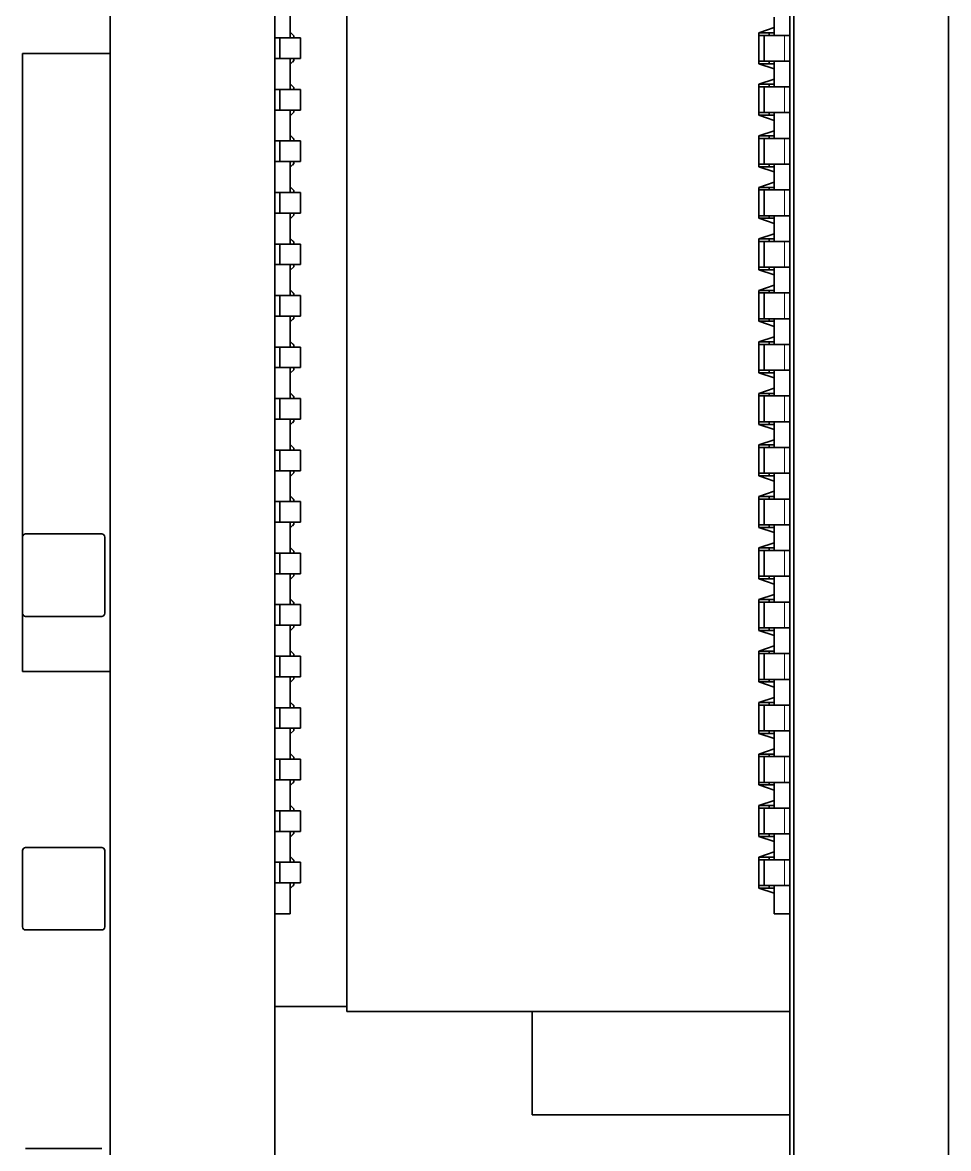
# Model space of a CAD drawing. Extents: x 383 to 866, y 155 to 681.
# Drawn here: x 581.69 to 590.68, y 190.68 to 201.61 of the extents above; entities that cross this region are included whole.
import ezdxf

# ---------------------------------------------------------------- set-up
doc = ezdxf.new("R2010")
doc.units = 0

msp = doc.modelspace()

# ---------------------------------------------------------------- linework, layer by layer
at = {"color": 7, "lineweight": 35}
for p, q in [((582.539, 183.107), (582.539, 212.107)), ((584.139, 183.107), (584.139, 212.107)), ((589.139, 212.107), (589.139, 183.107)), ((589.18, 183.107), (589.18, 212.107)), ((590.68, 212.107), (590.68, 183.107)), ((590.68, 183.107), (590.68, 212.107))]:
    msp.add_line(p, q, dxfattribs=at)
at = {"color": 7, "lineweight": 35, "ltscale": 0.28}
msp.add_line((584.839, 203.207), (584.839, 192.007), dxfattribs=at)
at = {"color": 7, "lineweight": 35, "ltscale": 0.2775}
msp.add_line((584.839, 192.057), (584.839, 203.157), dxfattribs=at)
msp.add_line((584.839, 192.057), (584.839, 203.157), dxfattribs=at)
at = {"color": 7, "lineweight": 35, "ltscale": 0.00625}
for p, q in [((589.139, 201.732), (589.139, 201.482)), ((588.889, 201.482), (588.889, 201.232)), ((589.139, 201.232), (589.139, 201.482)), ((589.139, 201.232), (589.139, 200.982)), ((588.889, 200.982), (588.889, 200.732)), ((589.139, 200.732), (589.139, 200.982)), ((589.139, 200.732), (589.139, 200.482)), ((588.889, 200.482), (588.889, 200.232)), ((589.139, 200.232), (589.139, 200.482)), ((589.139, 200.232), (589.139, 199.982)), ((588.889, 199.982), (588.889, 199.732)), ((589.139, 199.732), (589.139, 199.982)), ((589.139, 199.732), (589.139, 199.482)), ((588.889, 199.482), (588.889, 199.232)), ((589.139, 199.232), (589.139, 199.482)), ((589.139, 199.232), (589.139, 198.982)), ((588.889, 198.982), (588.889, 198.732)), ((589.139, 198.732), (589.139, 198.982)), ((589.139, 198.732), (589.139, 198.482)), ((588.889, 198.482), (588.889, 198.232)), ((589.139, 198.232), (589.139, 198.482)), ((589.139, 198.232), (589.139, 197.982)), ((588.889, 197.982), (588.889, 197.732)), ((589.139, 197.732), (589.139, 197.982)), ((589.139, 197.732), (589.139, 197.482)), ((588.889, 197.482), (588.889, 197.232)), ((589.139, 197.232), (589.139, 197.482)), ((589.139, 197.232), (589.139, 196.982)), ((588.889, 196.982), (588.889, 196.732)), ((589.139, 196.732), (589.139, 196.982)), ((589.139, 196.732), (589.139, 196.482)), ((588.889, 196.482), (588.889, 196.232)), ((589.139, 196.232), (589.139, 196.482)), ((589.139, 196.232), (589.139, 195.982)), ((588.889, 195.982), (588.889, 195.732)), ((589.139, 195.732), (589.139, 195.982)), ((589.139, 195.732), (589.139, 195.482)), ((588.889, 195.482), (588.889, 195.232)), ((589.139, 195.232), (589.139, 195.482)), ((589.139, 195.232), (589.139, 194.982)), ((588.889, 194.982), (588.889, 194.732)), ((589.139, 194.732), (589.139, 194.982)), ((589.139, 194.732), (589.139, 194.482)), ((588.889, 194.482), (588.889, 194.232)), ((589.139, 194.232), (589.139, 194.482)), ((589.139, 194.232), (589.139, 193.982)), ((588.889, 193.982), (588.889, 193.732)), ((589.139, 193.732), (589.139, 193.982)), ((589.139, 193.732), (589.139, 193.482)), ((588.889, 193.482), (588.889, 193.232)), ((589.139, 193.232), (589.139, 193.482)), ((584.139, 192.057), (584.389, 192.057)), ((584.389, 192.057), (584.139, 192.057))]:
    msp.add_line(p, q, dxfattribs=at)
at = {"color": 7, "lineweight": 35, "ltscale": 0.00475}
for p, q in [((584.289, 201.702), (584.289, 201.512)), ((584.289, 201.702), (584.289, 201.512)), ((584.289, 201.512), (584.289, 201.702)), ((584.289, 201.202), (584.289, 201.012)), ((584.289, 201.202), (584.289, 201.012)), ((584.289, 201.012), (584.289, 201.202)), ((584.289, 200.702), (584.289, 200.512)), ((584.289, 200.702), (584.289, 200.512)), ((584.289, 200.512), (584.289, 200.702)), ((584.289, 200.202), (584.289, 200.012)), ((584.289, 200.202), (584.289, 200.012)), ((584.289, 200.012), (584.289, 200.202)), ((584.289, 199.702), (584.289, 199.512)), ((584.289, 199.702), (584.289, 199.512)), ((584.289, 199.512), (584.289, 199.702)), ((584.289, 199.202), (584.289, 199.012)), ((584.289, 199.202), (584.289, 199.012)), ((584.289, 199.012), (584.289, 199.202)), ((584.289, 198.702), (584.289, 198.512)), ((584.289, 198.702), (584.289, 198.512)), ((584.289, 198.512), (584.289, 198.702)), ((584.289, 198.202), (584.289, 198.012)), ((584.289, 198.202), (584.289, 198.012)), ((584.289, 198.012), (584.289, 198.202)), ((584.289, 197.702), (584.289, 197.512)), ((584.289, 197.702), (584.289, 197.512)), ((584.289, 197.512), (584.289, 197.702)), ((584.289, 197.202), (584.289, 197.012)), ((584.289, 197.202), (584.289, 197.012)), ((584.289, 197.012), (584.289, 197.202)), ((584.289, 196.702), (584.289, 196.512)), ((584.289, 196.702), (584.289, 196.512)), ((584.289, 196.512), (584.289, 196.702)), ((584.289, 196.202), (584.289, 196.012)), ((584.289, 196.202), (584.289, 196.012)), ((584.289, 196.012), (584.289, 196.202)), ((584.289, 195.702), (584.289, 195.512)), ((584.289, 195.702), (584.289, 195.512)), ((584.289, 195.512), (584.289, 195.702)), ((584.289, 195.202), (584.289, 195.012)), ((584.289, 195.202), (584.289, 195.012)), ((584.289, 195.012), (584.289, 195.202)), ((584.289, 194.702), (584.289, 194.512)), ((584.289, 194.702), (584.289, 194.512)), ((584.289, 194.512), (584.289, 194.702)), ((584.289, 194.202), (584.289, 194.012)), ((584.289, 194.202), (584.289, 194.012)), ((584.289, 194.012), (584.289, 194.202)), ((584.289, 193.702), (584.289, 193.512)), ((584.289, 193.702), (584.289, 193.512)), ((584.289, 193.512), (584.289, 193.702))]:
    msp.add_line(p, q, dxfattribs=at)
at = {"color": 7, "lineweight": 35, "ltscale": 0.0025}
for p, q in [((588.989, 201.657), (588.989, 201.557)), ((588.989, 201.157), (588.989, 201.057)), ((588.989, 200.657), (588.989, 200.557)), ((588.989, 200.157), (588.989, 200.057)), ((588.989, 199.657), (588.989, 199.557)), ((588.989, 199.157), (588.989, 199.057)), ((588.989, 198.657), (588.989, 198.557)), ((588.989, 198.157), (588.989, 198.057)), ((588.989, 197.657), (588.989, 197.557)), ((588.989, 197.157), (588.989, 197.057)), ((588.989, 196.657), (588.989, 196.557)), ((588.989, 196.157), (588.989, 196.057)), ((588.989, 195.657), (588.989, 195.557)), ((588.989, 195.157), (588.989, 195.057)), ((588.989, 194.657), (588.989, 194.557)), ((588.989, 194.157), (588.989, 194.057)), ((588.989, 193.657), (588.989, 193.557)), ((584.289, 192.957), (584.289, 193.057)), ((584.289, 193.057), (584.289, 192.957))]:
    msp.add_line(p, q, dxfattribs=at)
at = {"color": 7, "lineweight": 35, "ltscale": 0.001237}
for p, q in [((584.324, 201.477), (584.289, 201.512)), ((584.324, 201.477), (584.289, 201.512)), ((584.324, 201.477), (584.289, 201.512)), ((584.289, 201.202), (584.324, 201.237)), ((584.289, 201.202), (584.324, 201.237)), ((584.324, 200.977), (584.289, 201.012)), ((584.324, 200.977), (584.289, 201.012)), ((584.289, 201.012), (584.324, 200.977)), ((584.289, 200.702), (584.324, 200.737)), ((584.289, 200.702), (584.324, 200.737)), ((584.324, 200.477), (584.289, 200.512)), ((584.289, 200.512), (584.324, 200.477)), ((584.324, 200.477), (584.289, 200.512)), ((584.289, 200.202), (584.324, 200.237)), ((584.289, 200.202), (584.324, 200.237)), ((584.324, 199.977), (584.289, 200.012)), ((584.289, 200.012), (584.324, 199.977)), ((584.324, 199.977), (584.289, 200.012)), ((584.289, 199.702), (584.324, 199.737)), ((584.289, 199.702), (584.324, 199.737)), ((584.324, 199.477), (584.289, 199.512)), ((584.289, 199.512), (584.324, 199.477)), ((584.324, 199.477), (584.289, 199.512)), ((584.289, 199.202), (584.324, 199.237)), ((584.289, 199.202), (584.324, 199.237)), ((584.324, 198.977), (584.289, 199.012)), ((584.289, 199.012), (584.324, 198.977)), ((584.324, 198.977), (584.289, 199.012)), ((584.289, 198.702), (584.324, 198.737)), ((584.289, 198.702), (584.324, 198.737)), ((584.324, 198.477), (584.289, 198.512)), ((584.289, 198.512), (584.324, 198.477)), ((584.324, 198.477), (584.289, 198.512)), ((584.289, 198.202), (584.324, 198.237)), ((584.289, 198.202), (584.324, 198.237)), ((584.324, 197.977), (584.289, 198.012)), ((584.289, 198.012), (584.324, 197.977)), ((584.324, 197.977), (584.289, 198.012)), ((584.289, 197.702), (584.324, 197.737)), ((584.289, 197.702), (584.324, 197.737)), ((584.324, 197.477), (584.289, 197.512)), ((584.289, 197.512), (584.324, 197.477)), ((584.324, 197.477), (584.289, 197.512)), ((584.289, 197.202), (584.324, 197.237)), ((584.289, 197.202), (584.324, 197.237)), ((584.324, 196.977), (584.289, 197.012)), ((584.289, 197.012), (584.324, 196.977)), ((584.324, 196.977), (584.289, 197.012)), ((584.289, 196.702), (584.324, 196.737)), ((584.289, 196.702), (584.324, 196.737)), ((584.289, 196.512), (584.324, 196.477)), ((584.324, 196.477), (584.289, 196.512)), ((584.324, 196.477), (584.289, 196.512)), ((584.289, 196.202), (584.324, 196.237)), ((584.289, 196.202), (584.324, 196.237)), ((584.324, 195.977), (584.289, 196.012)), ((584.289, 196.012), (584.324, 195.977)), ((584.324, 195.977), (584.289, 196.012)), ((584.289, 195.702), (584.324, 195.737)), ((584.289, 195.702), (584.324, 195.737)), ((584.324, 195.477), (584.289, 195.512)), ((584.324, 195.477), (584.289, 195.512)), ((584.324, 195.477), (584.289, 195.512)), ((584.289, 195.202), (584.324, 195.237)), ((584.289, 195.202), (584.324, 195.237)), ((584.324, 194.977), (584.289, 195.012)), ((584.289, 195.012), (584.324, 194.977)), ((584.324, 194.977), (584.289, 195.012)), ((584.289, 194.702), (584.324, 194.737)), ((584.289, 194.702), (584.324, 194.737)), ((584.324, 194.477), (584.289, 194.512)), ((584.324, 194.477), (584.289, 194.512)), ((584.324, 194.477), (584.289, 194.512)), ((584.289, 194.202), (584.324, 194.237)), ((584.289, 194.202), (584.324, 194.237)), ((584.324, 193.977), (584.289, 194.012)), ((584.324, 193.977), (584.289, 194.012)), ((584.289, 194.012), (584.324, 193.977)), ((584.289, 193.702), (584.324, 193.737)), ((584.289, 193.702), (584.324, 193.737)), ((584.324, 193.477), (584.289, 193.512)), ((584.324, 193.477), (584.289, 193.512)), ((584.289, 193.512), (584.324, 193.477)), ((584.289, 193.202), (584.324, 193.237)), ((584.289, 193.202), (584.324, 193.237))]:
    msp.add_line(p, q, dxfattribs=at)
at = {"color": 7, "lineweight": 35, "ltscale": 0.001375}
for p, q in [((584.289, 201.512), (584.289, 201.457)), ((584.289, 201.512), (584.289, 201.457)), ((584.289, 201.457), (584.289, 201.512)), ((584.289, 201.257), (584.289, 201.202)), ((584.289, 201.257), (584.289, 201.202)), ((584.289, 201.012), (584.289, 200.957)), ((584.289, 201.012), (584.289, 200.957)), ((584.289, 200.957), (584.289, 201.012)), ((584.289, 200.757), (584.289, 200.702)), ((584.289, 200.757), (584.289, 200.702)), ((584.289, 200.512), (584.289, 200.457)), ((584.289, 200.457), (584.289, 200.512)), ((584.289, 200.512), (584.289, 200.457)), ((584.289, 200.257), (584.289, 200.202)), ((584.289, 200.257), (584.289, 200.202)), ((584.289, 200.012), (584.289, 199.957)), ((584.289, 199.957), (584.289, 200.012)), ((584.289, 200.012), (584.289, 199.957)), ((584.289, 199.757), (584.289, 199.702)), ((584.289, 199.757), (584.289, 199.702)), ((584.289, 199.512), (584.289, 199.457)), ((584.289, 199.457), (584.289, 199.512)), ((584.289, 199.512), (584.289, 199.457)), ((584.289, 199.257), (584.289, 199.202)), ((584.289, 199.257), (584.289, 199.202)), ((584.289, 199.012), (584.289, 198.957)), ((584.289, 198.957), (584.289, 199.012)), ((584.289, 199.012), (584.289, 198.957)), ((584.289, 198.757), (584.289, 198.702)), ((584.289, 198.757), (584.289, 198.702)), ((584.289, 198.512), (584.289, 198.457)), ((584.289, 198.457), (584.289, 198.512)), ((584.289, 198.512), (584.289, 198.457)), ((584.289, 198.257), (584.289, 198.202)), ((584.289, 198.257), (584.289, 198.202)), ((584.289, 198.012), (584.289, 197.957)), ((584.289, 197.957), (584.289, 198.012)), ((584.289, 198.012), (584.289, 197.957)), ((584.289, 197.757), (584.289, 197.702)), ((584.289, 197.757), (584.289, 197.702)), ((584.289, 197.512), (584.289, 197.457)), ((584.289, 197.457), (584.289, 197.512)), ((584.289, 197.512), (584.289, 197.457)), ((584.289, 197.257), (584.289, 197.202)), ((584.289, 197.257), (584.289, 197.202)), ((584.289, 197.012), (584.289, 196.957)), ((584.289, 196.957), (584.289, 197.012)), ((584.289, 197.012), (584.289, 196.957)), ((584.289, 196.757), (584.289, 196.702)), ((584.289, 196.757), (584.289, 196.702)), ((584.289, 196.512), (584.289, 196.457)), ((584.289, 196.457), (584.289, 196.512)), ((584.289, 196.512), (584.289, 196.457)), ((584.289, 196.257), (584.289, 196.202)), ((584.289, 196.257), (584.289, 196.202)), ((584.289, 195.957), (584.289, 196.012)), ((584.289, 196.012), (584.289, 195.957)), ((584.289, 196.012), (584.289, 195.957)), ((584.289, 195.757), (584.289, 195.702)), ((584.289, 195.757), (584.289, 195.702)), ((584.289, 195.457), (584.289, 195.512)), ((584.289, 195.512), (584.289, 195.457)), ((584.289, 195.512), (584.289, 195.457)), ((584.289, 195.257), (584.289, 195.202)), ((584.289, 195.257), (584.289, 195.202)), ((584.289, 194.957), (584.289, 195.012)), ((584.289, 195.012), (584.289, 194.957)), ((584.289, 195.012), (584.289, 194.957)), ((584.289, 194.702), (584.289, 194.757)), ((584.289, 194.757), (584.289, 194.702)), ((584.289, 194.757), (584.289, 194.702)), ((584.289, 194.457), (584.289, 194.512)), ((584.289, 194.512), (584.289, 194.457)), ((584.289, 194.512), (584.289, 194.457)), ((584.289, 194.202), (584.289, 194.257)), ((584.289, 194.257), (584.289, 194.202)), ((584.289, 194.257), (584.289, 194.202)), ((584.289, 193.957), (584.289, 194.012)), ((584.289, 194.012), (584.289, 193.957)), ((584.289, 194.012), (584.289, 193.957)), ((584.289, 193.702), (584.289, 193.757)), ((584.289, 193.757), (584.289, 193.702)), ((584.289, 193.757), (584.289, 193.702)), ((584.289, 193.457), (584.289, 193.512)), ((584.289, 193.512), (584.289, 193.457)), ((584.289, 193.512), (584.289, 193.457)), ((584.289, 193.202), (584.289, 193.257)), ((584.289, 193.257), (584.289, 193.202)), ((584.289, 193.257), (584.289, 193.202))]:
    msp.add_line(p, q, dxfattribs=at)
at = {"color": 7, "lineweight": 35, "ltscale": 0.003952}
for p, q in [((588.839, 201.507), (588.989, 201.557)), ((588.989, 201.157), (588.839, 201.207)), ((588.839, 201.007), (588.989, 201.057)), ((588.989, 200.657), (588.839, 200.707)), ((588.839, 200.507), (588.989, 200.557)), ((588.989, 200.157), (588.839, 200.207)), ((588.839, 200.007), (588.989, 200.057)), ((588.989, 199.657), (588.839, 199.707)), ((588.839, 199.507), (588.989, 199.557)), ((588.989, 199.157), (588.839, 199.207)), ((588.839, 199.007), (588.989, 199.057)), ((588.989, 198.657), (588.839, 198.707)), ((588.839, 198.507), (588.989, 198.557)), ((588.989, 198.157), (588.839, 198.207)), ((588.839, 198.007), (588.989, 198.057)), ((588.989, 197.657), (588.839, 197.707)), ((588.839, 197.507), (588.989, 197.557)), ((588.989, 197.157), (588.839, 197.207)), ((588.839, 197.007), (588.989, 197.057)), ((588.989, 196.657), (588.839, 196.707)), ((588.839, 196.507), (588.989, 196.557)), ((588.989, 196.157), (588.839, 196.207)), ((588.839, 196.007), (588.989, 196.057)), ((588.989, 195.657), (588.839, 195.707)), ((588.839, 195.507), (588.989, 195.557)), ((588.989, 195.157), (588.839, 195.207)), ((588.839, 195.007), (588.989, 195.057)), ((588.989, 194.657), (588.839, 194.707)), ((588.839, 194.507), (588.989, 194.557)), ((588.989, 194.157), (588.839, 194.207)), ((588.839, 194.007), (588.989, 194.057)), ((588.989, 193.657), (588.839, 193.707)), ((588.839, 193.507), (588.989, 193.557)), ((588.989, 193.157), (588.839, 193.207))]:
    msp.add_line(p, q, dxfattribs=at)
at = {"color": 7, "lineweight": 35, "ltscale": 0.0075}
for p, q in [((588.839, 201.507), (588.839, 201.207)), ((588.839, 201.007), (588.839, 200.707)), ((588.839, 200.507), (588.839, 200.207)), ((588.839, 200.007), (588.839, 199.707)), ((588.839, 199.507), (588.839, 199.207)), ((588.839, 199.007), (588.839, 198.707)), ((588.839, 198.507), (588.839, 198.207)), ((588.839, 198.007), (588.839, 197.707)), ((588.839, 197.507), (588.839, 197.207)), ((588.839, 197.007), (588.839, 196.707)), ((588.839, 196.507), (588.839, 196.207)), ((588.839, 196.007), (588.839, 195.707)), ((588.839, 195.507), (588.839, 195.207)), ((588.839, 195.007), (588.839, 194.707)), ((588.839, 194.507), (588.839, 194.207)), ((588.839, 194.007), (588.839, 193.707)), ((588.839, 193.507), (588.839, 193.207))]:
    msp.add_line(p, q, dxfattribs=at)
at = {"color": 7, "lineweight": 35, "ltscale": 0.003749}
for p, q in [((588.989, 201.507), (588.839, 201.507)), ((588.839, 201.207), (588.989, 201.207)), ((588.989, 201.007), (588.839, 201.007)), ((588.839, 200.707), (588.989, 200.707)), ((588.989, 200.507), (588.839, 200.507)), ((588.839, 200.207), (588.989, 200.207)), ((588.989, 200.007), (588.839, 200.007)), ((588.839, 199.707), (588.989, 199.707)), ((588.989, 199.507), (588.839, 199.507)), ((588.839, 199.207), (588.989, 199.207)), ((588.989, 199.007), (588.839, 199.007)), ((588.839, 198.707), (588.989, 198.707)), ((588.989, 198.507), (588.839, 198.507)), ((588.839, 198.207), (588.989, 198.207)), ((588.989, 198.007), (588.839, 198.007)), ((588.839, 197.707), (588.989, 197.707)), ((588.989, 197.507), (588.839, 197.507)), ((588.839, 197.207), (588.989, 197.207)), ((588.989, 197.007), (588.839, 197.007)), ((588.839, 196.707), (588.989, 196.707)), ((588.989, 196.507), (588.839, 196.507)), ((588.839, 196.207), (588.989, 196.207)), ((588.989, 196.007), (588.839, 196.007)), ((588.839, 195.707), (588.989, 195.707)), ((588.989, 195.507), (588.839, 195.507)), ((588.839, 195.207), (588.989, 195.207)), ((588.989, 195.007), (588.839, 195.007)), ((588.839, 194.707), (588.989, 194.707)), ((588.989, 194.507), (588.839, 194.507)), ((588.839, 194.207), (588.989, 194.207)), ((588.989, 194.007), (588.839, 194.007)), ((588.839, 193.707), (588.989, 193.707)), ((588.989, 193.507), (588.839, 193.507)), ((588.839, 193.207), (588.989, 193.207))]:
    msp.add_line(p, q, dxfattribs=at)
at = {"color": 7, "lineweight": 35, "ltscale": 0.000624847}
for p, q in [((588.939, 201.482), (588.939, 201.507)), ((588.989, 201.482), (588.989, 201.507)), ((588.939, 200.982), (588.939, 201.007)), ((588.989, 200.982), (588.989, 201.007)), ((588.939, 200.482), (588.939, 200.507)), ((588.989, 200.482), (588.989, 200.507)), ((588.939, 199.982), (588.939, 200.007)), ((588.989, 199.982), (588.989, 200.007)), ((588.939, 199.482), (588.939, 199.507)), ((588.989, 199.482), (588.989, 199.507)), ((588.939, 198.982), (588.939, 199.007)), ((588.989, 198.982), (588.989, 199.007)), ((588.939, 198.482), (588.939, 198.507)), ((588.989, 198.482), (588.989, 198.507)), ((588.939, 197.982), (588.939, 198.007)), ((588.989, 197.982), (588.989, 198.007)), ((588.939, 197.482), (588.939, 197.507)), ((588.989, 197.482), (588.989, 197.507)), ((588.939, 196.982), (588.939, 197.007)), ((588.989, 196.982), (588.989, 197.007)), ((588.939, 196.482), (588.939, 196.507)), ((588.989, 196.482), (588.989, 196.507)), ((588.939, 195.982), (588.939, 196.007)), ((588.989, 195.982), (588.989, 196.007)), ((588.939, 195.482), (588.939, 195.507)), ((588.989, 195.482), (588.989, 195.507)), ((588.939, 194.982), (588.939, 195.007)), ((588.989, 194.982), (588.989, 195.007)), ((588.939, 194.482), (588.939, 194.507)), ((588.989, 194.482), (588.989, 194.507)), ((588.939, 193.982), (588.939, 194.007)), ((588.989, 193.982), (588.989, 194.007)), ((588.939, 193.507), (588.939, 193.482)), ((588.989, 193.507), (588.989, 193.482))]:
    msp.add_line(p, q, dxfattribs=at)
at = {"color": 7, "lineweight": 35, "ltscale": 0.00125}
for p, q in [((588.989, 201.507), (588.989, 201.557)), ((584.189, 201.457), (584.139, 201.457)), ((584.139, 201.457), (584.189, 201.457)), ((588.839, 201.482), (588.889, 201.482)), ((589.139, 201.482), (589.089, 201.482)), ((584.139, 201.257), (584.189, 201.257)), ((584.139, 201.257), (584.189, 201.257)), ((584.189, 201.257), (584.139, 201.257)), ((588.889, 201.232), (588.839, 201.232)), ((588.989, 201.157), (588.989, 201.207)), ((589.089, 201.232), (589.139, 201.232)), ((584.189, 200.957), (584.139, 200.957)), ((584.139, 200.957), (584.189, 200.957)), ((588.839, 200.982), (588.889, 200.982)), ((588.989, 201.007), (588.989, 201.057)), ((589.139, 200.982), (589.089, 200.982)), ((584.139, 200.757), (584.189, 200.757)), ((584.139, 200.757), (584.189, 200.757)), ((584.189, 200.757), (584.139, 200.757)), ((588.889, 200.732), (588.839, 200.732)), ((588.989, 200.657), (588.989, 200.707)), ((589.089, 200.732), (589.139, 200.732)), ((588.989, 200.507), (588.989, 200.557)), ((584.139, 200.457), (584.189, 200.457)), ((584.189, 200.457), (584.139, 200.457)), ((588.839, 200.482), (588.889, 200.482)), ((589.139, 200.482), (589.089, 200.482)), ((584.139, 200.257), (584.189, 200.257)), ((584.189, 200.257), (584.139, 200.257)), ((584.139, 200.257), (584.189, 200.257)), ((588.889, 200.232), (588.839, 200.232)), ((588.989, 200.157), (588.989, 200.207)), ((589.089, 200.232), (589.139, 200.232)), ((588.839, 199.982), (588.889, 199.982)), ((588.989, 200.007), (588.989, 200.057)), ((589.139, 199.982), (589.089, 199.982)), ((584.189, 199.957), (584.139, 199.957)), ((584.139, 199.957), (584.189, 199.957)), ((584.189, 199.757), (584.139, 199.757)), ((584.139, 199.757), (584.189, 199.757)), ((584.139, 199.757), (584.189, 199.757)), ((588.889, 199.732), (588.839, 199.732)), ((588.989, 199.657), (588.989, 199.707)), ((589.089, 199.732), (589.139, 199.732)), ((588.989, 199.507), (588.989, 199.557)), ((584.189, 199.457), (584.139, 199.457)), ((584.139, 199.457), (584.189, 199.457)), ((588.839, 199.482), (588.889, 199.482)), ((589.139, 199.482), (589.089, 199.482)), ((584.189, 199.257), (584.139, 199.257)), ((584.139, 199.257), (584.189, 199.257)), ((584.139, 199.257), (584.189, 199.257)), ((588.889, 199.232), (588.839, 199.232)), ((589.089, 199.232), (589.139, 199.232)), ((588.989, 199.157), (588.989, 199.207)), ((588.989, 199.007), (588.989, 199.057)), ((584.189, 198.957), (584.139, 198.957)), ((584.139, 198.957), (584.189, 198.957)), ((588.839, 198.982), (588.889, 198.982)), ((589.139, 198.982), (589.089, 198.982)), ((584.189, 198.757), (584.139, 198.757)), ((584.139, 198.757), (584.189, 198.757)), ((584.139, 198.757), (584.189, 198.757)), ((588.889, 198.732), (588.839, 198.732)), ((588.989, 198.657), (588.989, 198.707)), ((589.089, 198.732), (589.139, 198.732)), ((588.989, 198.507), (588.989, 198.557)), ((584.189, 198.457), (584.139, 198.457)), ((584.139, 198.457), (584.189, 198.457)), ((588.839, 198.482), (588.889, 198.482)), ((589.139, 198.482), (589.089, 198.482)), ((584.189, 198.257), (584.139, 198.257)), ((584.139, 198.257), (584.189, 198.257)), ((584.139, 198.257), (584.189, 198.257)), ((588.889, 198.232), (588.839, 198.232)), ((589.089, 198.232), (589.139, 198.232)), ((588.989, 198.157), (588.989, 198.207)), ((588.989, 198.007), (588.989, 198.057)), ((584.189, 197.957), (584.139, 197.957)), ((584.139, 197.957), (584.189, 197.957)), ((588.839, 197.982), (588.889, 197.982)), ((589.139, 197.982), (589.089, 197.982)), ((584.139, 197.757), (584.189, 197.757)), ((584.139, 197.757), (584.189, 197.757)), ((584.189, 197.757), (584.139, 197.757)), ((588.889, 197.732), (588.839, 197.732)), ((588.989, 197.657), (588.989, 197.707)), ((589.089, 197.732), (589.139, 197.732)), ((588.839, 197.482), (588.889, 197.482)), ((588.989, 197.507), (588.989, 197.557)), ((589.139, 197.482), (589.089, 197.482)), ((584.189, 197.457), (584.139, 197.457)), ((584.139, 197.457), (584.189, 197.457)), ((584.139, 197.257), (584.189, 197.257)), ((584.139, 197.257), (584.189, 197.257)), ((584.189, 197.257), (584.139, 197.257)), ((588.889, 197.232), (588.839, 197.232)), ((588.989, 197.157), (588.989, 197.207)), ((589.089, 197.232), (589.139, 197.232)), ((588.989, 197.007), (588.989, 197.057)), ((584.189, 196.957), (584.139, 196.957)), ((584.139, 196.957), (584.189, 196.957)), ((588.839, 196.982), (588.889, 196.982)), ((589.139, 196.982), (589.089, 196.982)), ((584.139, 196.757), (584.189, 196.757)), ((584.189, 196.757), (584.139, 196.757)), ((584.139, 196.757), (584.189, 196.757)), ((588.889, 196.732), (588.839, 196.732)), ((588.989, 196.657), (588.989, 196.707)), ((589.089, 196.732), (589.139, 196.732)), ((588.839, 196.482), (588.889, 196.482)), ((588.989, 196.507), (588.989, 196.557)), ((589.139, 196.482), (589.089, 196.482)), ((584.139, 196.457), (584.189, 196.457)), ((584.189, 196.457), (584.139, 196.457)), ((584.189, 196.257), (584.139, 196.257)), ((584.139, 196.257), (584.189, 196.257)), ((584.139, 196.257), (584.189, 196.257)), ((588.889, 196.232), (588.839, 196.232)), ((588.989, 196.157), (588.989, 196.207)), ((589.089, 196.232), (589.139, 196.232)), ((588.989, 196.007), (588.989, 196.057)), ((584.139, 195.957), (584.189, 195.957)), ((584.189, 195.957), (584.139, 195.957)), ((588.839, 195.982), (588.889, 195.982)), ((589.139, 195.982), (589.089, 195.982)), ((584.139, 195.757), (584.189, 195.757)), ((584.139, 195.757), (584.189, 195.757)), ((584.189, 195.757), (584.139, 195.757)), ((588.889, 195.732), (588.839, 195.732)), ((589.089, 195.732), (589.139, 195.732)), ((588.989, 195.657), (588.989, 195.707)), ((588.989, 195.507), (588.989, 195.557)), ((584.139, 195.457), (584.189, 195.457)), ((584.189, 195.457), (584.139, 195.457)), ((588.839, 195.482), (588.889, 195.482)), ((589.139, 195.482), (589.089, 195.482)), ((584.139, 195.257), (584.189, 195.257)), ((584.139, 195.257), (584.189, 195.257)), ((584.189, 195.257), (584.139, 195.257)), ((588.889, 195.232), (588.839, 195.232)), ((588.989, 195.157), (588.989, 195.207)), ((589.089, 195.232), (589.139, 195.232)), ((588.989, 195.007), (588.989, 195.057)), ((584.189, 194.957), (584.139, 194.957)), ((584.139, 194.957), (584.189, 194.957)), ((588.839, 194.982), (588.889, 194.982)), ((589.139, 194.982), (589.089, 194.982)), ((584.139, 194.757), (584.189, 194.757)), ((584.139, 194.757), (584.189, 194.757)), ((584.189, 194.757), (584.139, 194.757)), ((588.889, 194.732), (588.839, 194.732)), ((589.089, 194.732), (589.139, 194.732)), ((588.989, 194.657), (588.989, 194.707)), ((588.989, 194.507), (588.989, 194.557)), ((584.139, 194.457), (584.189, 194.457)), ((584.189, 194.457), (584.139, 194.457)), ((588.839, 194.482), (588.889, 194.482)), ((589.139, 194.482), (589.089, 194.482)), ((584.139, 194.257), (584.189, 194.257)), ((584.139, 194.257), (584.189, 194.257)), ((584.189, 194.257), (584.139, 194.257)), ((588.889, 194.232), (588.839, 194.232)), ((588.989, 194.157), (588.989, 194.207)), ((589.089, 194.232), (589.139, 194.232)), ((588.839, 193.982), (588.889, 193.982)), ((588.989, 194.007), (588.989, 194.057)), ((589.139, 193.982), (589.089, 193.982)), ((584.139, 193.957), (584.189, 193.957)), ((584.189, 193.957), (584.139, 193.957)), ((584.139, 193.757), (584.189, 193.757)), ((584.139, 193.757), (584.189, 193.757)), ((584.189, 193.757), (584.139, 193.757)), ((588.889, 193.732), (588.839, 193.732)), ((588.989, 193.657), (588.989, 193.707)), ((589.089, 193.732), (589.139, 193.732)), ((588.989, 193.507), (588.989, 193.557)), ((584.139, 193.457), (584.189, 193.457)), ((584.189, 193.457), (584.139, 193.457)), ((588.839, 193.482), (588.889, 193.482)), ((589.139, 193.482), (589.089, 193.482)), ((584.139, 193.257), (584.189, 193.257)), ((584.139, 193.257), (584.189, 193.257)), ((584.189, 193.257), (584.139, 193.257)), ((588.889, 193.232), (588.839, 193.232)), ((588.989, 193.157), (588.989, 193.207)), ((589.089, 193.232), (589.139, 193.232))]:
    msp.add_line(p, q, dxfattribs=at)
at = {"color": 7, "lineweight": 35, "ltscale": 0.005}
for p, q in [((584.189, 201.457), (584.389, 201.457)), ((584.189, 201.457), (584.189, 201.257)), ((584.189, 201.457), (584.189, 201.257)), ((584.189, 201.457), (584.389, 201.457)), ((584.389, 201.457), (584.389, 201.257)), ((584.389, 201.457), (584.389, 201.257)), ((589.089, 201.482), (588.889, 201.482)), ((584.189, 201.257), (584.389, 201.257)), ((584.189, 201.257), (584.389, 201.257)), ((589.089, 201.232), (588.889, 201.232)), ((584.189, 200.957), (584.389, 200.957)), ((584.189, 200.957), (584.189, 200.757)), ((584.189, 200.957), (584.389, 200.957)), ((584.189, 200.957), (584.189, 200.757)), ((584.389, 200.957), (584.389, 200.757)), ((584.389, 200.957), (584.389, 200.757)), ((589.089, 200.982), (588.889, 200.982)), ((584.189, 200.757), (584.389, 200.757)), ((584.189, 200.757), (584.389, 200.757)), ((589.089, 200.732), (588.889, 200.732)), ((584.189, 200.457), (584.189, 200.257)), ((584.189, 200.457), (584.389, 200.457)), ((584.189, 200.457), (584.189, 200.257)), ((584.189, 200.457), (584.389, 200.457)), ((584.389, 200.457), (584.389, 200.257)), ((584.389, 200.457), (584.389, 200.257)), ((589.089, 200.482), (588.889, 200.482)), ((584.189, 200.257), (584.389, 200.257)), ((584.189, 200.257), (584.389, 200.257)), ((589.089, 200.232), (588.889, 200.232)), ((589.089, 199.982), (588.889, 199.982)), ((584.189, 199.957), (584.389, 199.957)), ((584.189, 199.957), (584.189, 199.757)), ((584.189, 199.957), (584.389, 199.957)), ((584.189, 199.957), (584.189, 199.757)), ((584.389, 199.957), (584.389, 199.757)), ((584.389, 199.957), (584.389, 199.757)), ((584.189, 199.757), (584.389, 199.757)), ((584.189, 199.757), (584.389, 199.757)), ((589.089, 199.732), (588.889, 199.732)), ((584.189, 199.457), (584.389, 199.457)), ((584.189, 199.457), (584.189, 199.257)), ((584.189, 199.457), (584.389, 199.457)), ((584.189, 199.457), (584.189, 199.257)), ((584.389, 199.457), (584.389, 199.257)), ((584.389, 199.457), (584.389, 199.257)), ((589.089, 199.482), (588.889, 199.482)), ((584.189, 199.257), (584.389, 199.257)), ((584.189, 199.257), (584.389, 199.257)), ((589.089, 199.232), (588.889, 199.232)), ((584.189, 198.957), (584.389, 198.957)), ((584.189, 198.957), (584.189, 198.757)), ((584.189, 198.957), (584.389, 198.957)), ((584.189, 198.957), (584.189, 198.757)), ((584.389, 198.957), (584.389, 198.757)), ((584.389, 198.957), (584.389, 198.757)), ((589.089, 198.982), (588.889, 198.982)), ((584.189, 198.757), (584.389, 198.757)), ((584.189, 198.757), (584.389, 198.757)), ((589.089, 198.732), (588.889, 198.732)), ((584.189, 198.457), (584.389, 198.457)), ((584.189, 198.457), (584.189, 198.257)), ((584.189, 198.457), (584.389, 198.457)), ((584.189, 198.457), (584.189, 198.257)), ((584.389, 198.457), (584.389, 198.257)), ((584.389, 198.457), (584.389, 198.257)), ((589.089, 198.482), (588.889, 198.482)), ((584.189, 198.257), (584.389, 198.257)), ((584.189, 198.257), (584.389, 198.257)), ((589.089, 198.232), (588.889, 198.232)), ((584.189, 197.957), (584.389, 197.957)), ((584.189, 197.957), (584.189, 197.757)), ((584.189, 197.957), (584.189, 197.757)), ((584.189, 197.957), (584.389, 197.957)), ((584.389, 197.957), (584.389, 197.757)), ((584.389, 197.957), (584.389, 197.757)), ((589.089, 197.982), (588.889, 197.982)), ((584.189, 197.757), (584.389, 197.757)), ((584.189, 197.757), (584.389, 197.757)), ((589.089, 197.732), (588.889, 197.732)), ((589.089, 197.482), (588.889, 197.482)), ((584.189, 197.457), (584.389, 197.457)), ((584.189, 197.457), (584.189, 197.257)), ((584.189, 197.457), (584.189, 197.257)), ((584.189, 197.457), (584.389, 197.457)), ((584.389, 197.457), (584.389, 197.257)), ((584.389, 197.457), (584.389, 197.257)), ((584.189, 197.257), (584.389, 197.257)), ((584.189, 197.257), (584.389, 197.257)), ((589.089, 197.232), (588.889, 197.232)), ((584.189, 196.957), (584.389, 196.957)), ((584.189, 196.957), (584.189, 196.757)), ((584.189, 196.957), (584.389, 196.957)), ((584.189, 196.957), (584.189, 196.757)), ((584.389, 196.957), (584.389, 196.757)), ((584.389, 196.957), (584.389, 196.757)), ((589.089, 196.982), (588.889, 196.982)), ((584.189, 196.757), (584.389, 196.757)), ((584.189, 196.757), (584.389, 196.757)), ((589.089, 196.732), (588.889, 196.732)), ((589.089, 196.482), (588.889, 196.482)), ((584.189, 196.457), (584.189, 196.257)), ((584.189, 196.457), (584.189, 196.257)), ((584.189, 196.457), (584.389, 196.457)), ((584.189, 196.457), (584.389, 196.457)), ((584.389, 196.457), (584.389, 196.257)), ((584.389, 196.457), (584.389, 196.257)), ((584.189, 196.257), (584.389, 196.257)), ((584.189, 196.257), (584.389, 196.257)), ((589.089, 196.232), (588.889, 196.232)), ((584.189, 195.957), (584.189, 195.757)), ((584.189, 195.957), (584.389, 195.957)), ((584.189, 195.957), (584.189, 195.757)), ((584.189, 195.957), (584.389, 195.957)), ((584.389, 195.957), (584.389, 195.757)), ((584.389, 195.957), (584.389, 195.757)), ((589.089, 195.982), (588.889, 195.982)), ((584.189, 195.757), (584.389, 195.757)), ((584.189, 195.757), (584.389, 195.757)), ((589.089, 195.732), (588.889, 195.732)), ((584.189, 195.457), (584.189, 195.257)), ((584.189, 195.457), (584.389, 195.457)), ((584.189, 195.457), (584.189, 195.257)), ((584.189, 195.457), (584.389, 195.457)), ((584.389, 195.457), (584.389, 195.257)), ((584.389, 195.457), (584.389, 195.257)), ((589.089, 195.482), (588.889, 195.482)), ((584.189, 195.257), (584.389, 195.257)), ((584.189, 195.257), (584.389, 195.257)), ((589.089, 195.232), (588.889, 195.232)), ((584.189, 194.957), (584.389, 194.957)), ((584.189, 194.957), (584.189, 194.757)), ((584.189, 194.957), (584.189, 194.757)), ((584.189, 194.957), (584.389, 194.957)), ((584.389, 194.957), (584.389, 194.757)), ((584.389, 194.957), (584.389, 194.757)), ((589.089, 194.982), (588.889, 194.982)), ((584.189, 194.757), (584.389, 194.757)), ((584.189, 194.757), (584.389, 194.757)), ((589.089, 194.732), (588.889, 194.732)), ((584.189, 194.457), (584.189, 194.257)), ((584.189, 194.457), (584.189, 194.257)), ((584.189, 194.457), (584.389, 194.457)), ((584.189, 194.457), (584.389, 194.457)), ((584.389, 194.457), (584.389, 194.257)), ((584.389, 194.457), (584.389, 194.257)), ((589.089, 194.482), (588.889, 194.482)), ((584.189, 194.257), (584.389, 194.257)), ((584.189, 194.257), (584.389, 194.257)), ((589.089, 194.232), (588.889, 194.232)), ((589.089, 193.982), (588.889, 193.982)), ((584.189, 193.957), (584.189, 193.757)), ((584.189, 193.957), (584.189, 193.757)), ((584.189, 193.957), (584.389, 193.957)), ((584.189, 193.957), (584.389, 193.957)), ((584.389, 193.957), (584.389, 193.757)), ((584.389, 193.957), (584.389, 193.757)), ((584.189, 193.757), (584.389, 193.757)), ((584.189, 193.757), (584.389, 193.757)), ((589.089, 193.732), (588.889, 193.732)), ((584.189, 193.457), (584.189, 193.257)), ((584.189, 193.457), (584.389, 193.457)), ((584.189, 193.457), (584.189, 193.257)), ((584.189, 193.457), (584.389, 193.457)), ((584.389, 193.457), (584.389, 193.257)), ((584.389, 193.457), (584.389, 193.257)), ((589.089, 193.482), (588.889, 193.482)), ((584.189, 193.257), (584.389, 193.257)), ((584.189, 193.257), (584.389, 193.257)), ((589.089, 193.232), (588.889, 193.232)), ((588.989, 193.157), (588.989, 192.957))]:
    msp.add_line(p, q, dxfattribs=at)
at = {"color": 7, "lineweight": 35, "ltscale": 0.000500107}
for p, q in [((584.324, 201.477), (584.324, 201.457)), ((584.324, 201.477), (584.324, 201.457)), ((584.324, 201.477), (584.324, 201.457)), ((584.324, 201.257), (584.324, 201.237)), ((584.324, 201.257), (584.324, 201.237)), ((584.324, 201.257), (584.324, 201.237)), ((584.324, 200.977), (584.324, 200.957)), ((584.324, 200.977), (584.324, 200.957)), ((584.324, 200.977), (584.324, 200.957)), ((584.324, 200.757), (584.324, 200.737)), ((584.324, 200.757), (584.324, 200.737)), ((584.324, 200.757), (584.324, 200.737)), ((584.324, 200.477), (584.324, 200.457)), ((584.324, 200.477), (584.324, 200.457)), ((584.324, 200.477), (584.324, 200.457)), ((584.324, 200.257), (584.324, 200.237)), ((584.324, 200.257), (584.324, 200.237)), ((584.324, 200.257), (584.324, 200.237)), ((584.324, 199.977), (584.324, 199.957)), ((584.324, 199.977), (584.324, 199.957)), ((584.324, 199.977), (584.324, 199.957)), ((584.324, 199.757), (584.324, 199.737)), ((584.324, 199.757), (584.324, 199.737)), ((584.324, 199.757), (584.324, 199.737)), ((584.324, 199.477), (584.324, 199.457)), ((584.324, 199.477), (584.324, 199.457)), ((584.324, 199.477), (584.324, 199.457)), ((584.324, 199.257), (584.324, 199.237)), ((584.324, 199.257), (584.324, 199.237)), ((584.324, 199.257), (584.324, 199.237)), ((584.324, 198.977), (584.324, 198.957)), ((584.324, 198.977), (584.324, 198.957)), ((584.324, 198.977), (584.324, 198.957)), ((584.324, 198.757), (584.324, 198.737)), ((584.324, 198.757), (584.324, 198.737)), ((584.324, 198.757), (584.324, 198.737)), ((584.324, 198.477), (584.324, 198.457)), ((584.324, 198.477), (584.324, 198.457)), ((584.324, 198.477), (584.324, 198.457)), ((584.324, 198.257), (584.324, 198.237)), ((584.324, 198.257), (584.324, 198.237)), ((584.324, 198.257), (584.324, 198.237)), ((584.324, 197.977), (584.324, 197.957)), ((584.324, 197.977), (584.324, 197.957)), ((584.324, 197.977), (584.324, 197.957)), ((584.324, 197.757), (584.324, 197.737)), ((584.324, 197.757), (584.324, 197.737)), ((584.324, 197.757), (584.324, 197.737)), ((584.324, 197.477), (584.324, 197.457)), ((584.324, 197.477), (584.324, 197.457)), ((584.324, 197.477), (584.324, 197.457)), ((584.324, 197.257), (584.324, 197.237)), ((584.324, 197.257), (584.324, 197.237)), ((584.324, 197.257), (584.324, 197.237)), ((584.324, 196.977), (584.324, 196.957)), ((584.324, 196.977), (584.324, 196.957)), ((584.324, 196.977), (584.324, 196.957)), ((584.324, 196.757), (584.324, 196.737)), ((584.324, 196.757), (584.324, 196.737)), ((584.324, 196.757), (584.324, 196.737)), ((584.324, 196.477), (584.324, 196.457)), ((584.324, 196.477), (584.324, 196.457)), ((584.324, 196.477), (584.324, 196.457)), ((584.324, 196.257), (584.324, 196.237)), ((584.324, 196.257), (584.324, 196.237)), ((584.324, 196.257), (584.324, 196.237)), ((584.324, 195.977), (584.324, 195.957)), ((584.324, 195.977), (584.324, 195.957)), ((584.324, 195.977), (584.324, 195.957)), ((584.324, 195.757), (584.324, 195.737)), ((584.324, 195.757), (584.324, 195.737)), ((584.324, 195.757), (584.324, 195.737)), ((584.324, 195.477), (584.324, 195.457)), ((584.324, 195.477), (584.324, 195.457)), ((584.324, 195.477), (584.324, 195.457)), ((584.324, 195.257), (584.324, 195.237)), ((584.324, 195.257), (584.324, 195.237)), ((584.324, 195.257), (584.324, 195.237)), ((584.324, 194.977), (584.324, 194.957)), ((584.324, 194.977), (584.324, 194.957)), ((584.324, 194.977), (584.324, 194.957)), ((584.324, 194.757), (584.324, 194.737)), ((584.324, 194.757), (584.324, 194.737)), ((584.324, 194.757), (584.324, 194.737)), ((584.324, 194.477), (584.324, 194.457)), ((584.324, 194.477), (584.324, 194.457)), ((584.324, 194.477), (584.324, 194.457)), ((584.324, 194.257), (584.324, 194.237)), ((584.324, 194.257), (584.324, 194.237)), ((584.324, 194.257), (584.324, 194.237)), ((584.324, 193.977), (584.324, 193.957)), ((584.324, 193.977), (584.324, 193.957)), ((584.324, 193.977), (584.324, 193.957)), ((584.324, 193.757), (584.324, 193.737)), ((584.324, 193.757), (584.324, 193.737)), ((584.324, 193.757), (584.324, 193.737)), ((584.324, 193.477), (584.324, 193.457)), ((584.324, 193.477), (584.324, 193.457)), ((584.324, 193.477), (584.324, 193.457)), ((584.324, 193.257), (584.324, 193.237)), ((584.324, 193.257), (584.324, 193.237)), ((584.324, 193.257), (584.324, 193.237))]:
    msp.add_line(p, q, dxfattribs=at)
at = {"color": 7, "lineweight": 13, "ltscale": 0.00625}
for p, q in [((589.089, 201.482), (589.089, 201.232)), ((589.089, 200.982), (589.089, 200.732)), ((589.089, 200.482), (589.089, 200.232)), ((589.089, 199.982), (589.089, 199.732)), ((589.089, 199.482), (589.089, 199.232)), ((589.089, 198.982), (589.089, 198.732)), ((589.089, 198.482), (589.089, 198.232)), ((589.089, 197.982), (589.089, 197.732)), ((589.089, 197.482), (589.089, 197.232)), ((589.089, 196.982), (589.089, 196.732)), ((589.089, 196.482), (589.089, 196.232)), ((589.089, 195.982), (589.089, 195.732)), ((589.089, 195.482), (589.089, 195.232)), ((589.089, 194.982), (589.089, 194.732)), ((589.089, 194.482), (589.089, 194.232)), ((589.089, 193.982), (589.089, 193.732)), ((589.089, 193.482), (589.089, 193.232))]:
    msp.add_line(p, q, dxfattribs=at)
at = {"color": 7, "lineweight": 35, "ltscale": 0.021251}
for p, q in [((582.539, 201.307), (581.689, 201.307)), ((582.539, 195.307), (581.689, 195.307))]:
    msp.add_line(p, q, dxfattribs=at)
at = {"color": 7, "lineweight": 35, "ltscale": 0.117338}
msp.add_line((581.689, 201.307), (581.689, 196.613), dxfattribs=at)
at = {"color": 7, "lineweight": 35, "ltscale": 0.15}
msp.add_line((582.539, 201.307), (582.539, 195.307), dxfattribs=at)
at = {"color": 7, "lineweight": 35, "ltscale": 0.003038}
for p, q in [((584.139, 201.257), (584.261, 201.257)), ((584.139, 201.257), (584.261, 201.257)), ((584.139, 200.757), (584.261, 200.757)), ((584.139, 200.757), (584.261, 200.757)), ((584.139, 200.257), (584.261, 200.257)), ((584.139, 200.257), (584.261, 200.257)), ((584.139, 199.757), (584.261, 199.757)), ((584.139, 199.757), (584.261, 199.757)), ((584.139, 199.257), (584.261, 199.257)), ((584.139, 199.257), (584.261, 199.257)), ((584.139, 198.757), (584.261, 198.757)), ((584.139, 198.757), (584.261, 198.757)), ((584.139, 198.257), (584.261, 198.257)), ((584.139, 198.257), (584.261, 198.257)), ((584.139, 197.757), (584.261, 197.757)), ((584.139, 197.757), (584.261, 197.757)), ((584.139, 197.257), (584.261, 197.257)), ((584.139, 197.257), (584.261, 197.257)), ((584.139, 196.757), (584.261, 196.757)), ((584.139, 196.757), (584.261, 196.757)), ((584.139, 196.257), (584.261, 196.257)), ((584.139, 196.257), (584.261, 196.257)), ((584.139, 195.757), (584.261, 195.757)), ((584.139, 195.757), (584.261, 195.757)), ((584.139, 195.257), (584.261, 195.257)), ((584.139, 195.257), (584.261, 195.257)), ((584.139, 194.757), (584.261, 194.757)), ((584.139, 194.757), (584.261, 194.757)), ((584.139, 194.257), (584.261, 194.257)), ((584.139, 194.257), (584.261, 194.257)), ((584.139, 193.757), (584.261, 193.757)), ((584.139, 193.757), (584.261, 193.757)), ((584.139, 193.257), (584.261, 193.257)), ((584.139, 193.257), (584.261, 193.257))]:
    msp.add_line(p, q, dxfattribs=at)
at = {"color": 7, "lineweight": 35, "ltscale": 0.002501}
for p, q in [((584.189, 201.257), (584.289, 201.257)), ((584.189, 200.757), (584.289, 200.757)), ((584.189, 200.257), (584.289, 200.257)), ((584.189, 199.757), (584.289, 199.757)), ((584.189, 199.257), (584.289, 199.257)), ((584.189, 198.757), (584.289, 198.757)), ((584.189, 198.257), (584.289, 198.257)), ((584.189, 197.757), (584.289, 197.757)), ((584.189, 197.257), (584.289, 197.257)), ((584.189, 196.757), (584.289, 196.757)), ((584.189, 196.257), (584.289, 196.257))]:
    msp.add_line(p, q, dxfattribs=at)
at = {"color": 7, "lineweight": 35, "ltscale": 0.000712585}
for p, q in [((584.289, 201.257), (584.261, 201.257)), ((584.261, 201.257), (584.289, 201.257)), ((584.289, 200.757), (584.261, 200.757)), ((584.261, 200.757), (584.289, 200.757)), ((584.289, 200.257), (584.261, 200.257)), ((584.261, 200.257), (584.289, 200.257)), ((584.261, 199.757), (584.289, 199.757)), ((584.289, 199.757), (584.261, 199.757)), ((584.261, 199.257), (584.289, 199.257)), ((584.289, 199.257), (584.261, 199.257)), ((584.261, 198.757), (584.289, 198.757)), ((584.289, 198.757), (584.261, 198.757)), ((584.261, 198.257), (584.289, 198.257)), ((584.289, 198.257), (584.261, 198.257)), ((584.289, 197.757), (584.261, 197.757)), ((584.261, 197.757), (584.289, 197.757)), ((584.289, 197.257), (584.261, 197.257)), ((584.261, 197.257), (584.289, 197.257)), ((584.289, 196.757), (584.261, 196.757)), ((584.261, 196.757), (584.289, 196.757)), ((584.261, 196.257), (584.289, 196.257)), ((584.289, 196.257), (584.261, 196.257)), ((584.289, 195.757), (584.261, 195.757)), ((584.261, 195.757), (584.289, 195.757)), ((584.289, 195.257), (584.261, 195.257)), ((584.261, 195.257), (584.289, 195.257)), ((584.289, 194.757), (584.261, 194.757)), ((584.261, 194.757), (584.289, 194.757)), ((584.289, 194.257), (584.261, 194.257)), ((584.261, 194.257), (584.289, 194.257)), ((584.289, 193.757), (584.261, 193.757)), ((584.261, 193.757), (584.289, 193.757)), ((584.289, 193.257), (584.261, 193.257)), ((584.261, 193.257), (584.289, 193.257))]:
    msp.add_line(p, q, dxfattribs=at)
at = {"color": 7, "lineweight": 35, "ltscale": 0.000874329}
for p, q in [((584.289, 201.257), (584.324, 201.257)), ((584.289, 200.757), (584.324, 200.757)), ((584.289, 200.257), (584.324, 200.257)), ((584.289, 199.757), (584.324, 199.757)), ((584.289, 199.257), (584.324, 199.257)), ((584.289, 198.757), (584.324, 198.757)), ((584.289, 198.257), (584.324, 198.257)), ((584.289, 197.757), (584.324, 197.757)), ((584.289, 197.257), (584.324, 197.257)), ((584.289, 196.757), (584.324, 196.757)), ((584.289, 196.257), (584.324, 196.257)), ((584.289, 194.757), (584.324, 194.757))]:
    msp.add_line(p, q, dxfattribs=at)
at = {"color": 7, "lineweight": 35, "ltscale": 0.001376}
for p, q in [((584.289, 201.202), (584.289, 201.257)), ((584.289, 200.702), (584.289, 200.757)), ((584.289, 200.202), (584.289, 200.257)), ((584.289, 199.702), (584.289, 199.757)), ((584.289, 199.202), (584.289, 199.257)), ((584.289, 198.702), (584.289, 198.757)), ((584.289, 198.202), (584.289, 198.257)), ((584.289, 197.702), (584.289, 197.757)), ((584.289, 197.202), (584.289, 197.257)), ((584.289, 196.702), (584.289, 196.757)), ((584.289, 196.202), (584.289, 196.257)), ((584.289, 195.702), (584.289, 195.757)), ((584.289, 195.202), (584.289, 195.257))]:
    msp.add_line(p, q, dxfattribs=at)
at = {"color": 7, "lineweight": 35, "ltscale": 0.000478519}
for p, q in [((584.311, 201.223), (584.324, 201.237)), ((584.311, 200.723), (584.324, 200.737)), ((584.311, 200.223), (584.324, 200.237)), ((584.311, 199.723), (584.324, 199.737)), ((584.311, 199.223), (584.324, 199.237)), ((584.311, 198.723), (584.324, 198.737)), ((584.311, 198.223), (584.324, 198.237)), ((584.311, 197.723), (584.324, 197.737)), ((584.311, 197.223), (584.324, 197.237)), ((584.311, 196.723), (584.324, 196.737)), ((584.311, 196.223), (584.324, 196.237))]:
    msp.add_line(p, q, dxfattribs=at)
at = {"color": 7, "lineweight": 35, "ltscale": 0.0003628}
for p, q in [((584.324, 201.237), (584.314, 201.226)), ((584.324, 200.737), (584.314, 200.726)), ((584.324, 200.237), (584.314, 200.226)), ((584.324, 199.737), (584.314, 199.726)), ((584.324, 199.237), (584.314, 199.226)), ((584.324, 198.737), (584.314, 198.726)), ((584.324, 198.237), (584.314, 198.226)), ((584.324, 197.737), (584.314, 197.726)), ((584.324, 197.237), (584.314, 197.226)), ((584.324, 196.737), (584.314, 196.726)), ((584.324, 196.237), (584.314, 196.226)), ((584.324, 195.237), (584.314, 195.226))]:
    msp.add_line(p, q, dxfattribs=at)
at = {"color": 7, "lineweight": 35, "ltscale": 0.001625}
for p, q in [((584.324, 201.257), (584.389, 201.257)), ((584.324, 200.757), (584.389, 200.757)), ((584.324, 200.257), (584.389, 200.257)), ((584.324, 199.757), (584.389, 199.757)), ((584.324, 199.257), (584.389, 199.257)), ((584.324, 198.757), (584.389, 198.757)), ((584.324, 198.257), (584.389, 198.257)), ((584.324, 197.757), (584.389, 197.757)), ((584.324, 197.257), (584.389, 197.257)), ((584.324, 196.757), (584.389, 196.757)), ((584.324, 196.257), (584.389, 196.257)), ((584.324, 195.757), (584.389, 195.757)), ((584.324, 195.257), (584.389, 195.257)), ((584.324, 194.757), (584.389, 194.757)), ((584.324, 194.257), (584.389, 194.257)), ((584.324, 193.757), (584.389, 193.757)), ((584.324, 193.257), (584.389, 193.257))]:
    msp.add_line(p, q, dxfattribs=at)
at = {"color": 7, "lineweight": 35, "ltscale": 0.000625229}
for p, q in [((588.939, 201.207), (588.939, 201.232)), ((588.989, 201.207), (588.989, 201.232)), ((588.939, 200.707), (588.939, 200.732)), ((588.989, 200.707), (588.989, 200.732)), ((588.939, 200.207), (588.939, 200.232)), ((588.989, 200.207), (588.989, 200.232)), ((588.939, 199.707), (588.939, 199.732)), ((588.989, 199.707), (588.989, 199.732)), ((588.939, 199.207), (588.939, 199.232)), ((588.989, 199.207), (588.989, 199.232)), ((588.939, 198.707), (588.939, 198.732)), ((588.989, 198.707), (588.989, 198.732)), ((588.939, 198.207), (588.939, 198.232)), ((588.989, 198.207), (588.989, 198.232)), ((588.939, 197.707), (588.939, 197.732)), ((588.989, 197.707), (588.989, 197.732)), ((588.939, 197.207), (588.939, 197.232)), ((588.989, 197.207), (588.989, 197.232)), ((588.939, 196.707), (588.939, 196.732)), ((588.989, 196.707), (588.989, 196.732)), ((588.939, 196.207), (588.939, 196.232)), ((588.989, 196.207), (588.989, 196.232)), ((588.939, 195.707), (588.939, 195.732)), ((588.989, 195.707), (588.989, 195.732)), ((588.939, 195.207), (588.939, 195.232)), ((588.989, 195.207), (588.989, 195.232)), ((588.939, 194.707), (588.939, 194.732)), ((588.989, 194.707), (588.989, 194.732)), ((588.939, 194.207), (588.939, 194.232)), ((588.989, 194.207), (588.989, 194.232)), ((588.939, 193.707), (588.939, 193.732)), ((588.989, 193.707), (588.989, 193.732)), ((588.939, 193.232), (588.939, 193.207)), ((588.989, 193.232), (588.989, 193.207))]:
    msp.add_line(p, q, dxfattribs=at)
at = {"color": 7, "lineweight": 35, "ltscale": 0.00127}
for p, q in [((584.324, 200.975), (584.289, 201.012)), ((584.324, 200.475), (584.289, 200.512)), ((584.324, 199.975), (584.289, 200.012)), ((584.324, 199.475), (584.289, 199.512)), ((584.324, 198.975), (584.289, 199.012)), ((584.324, 198.475), (584.289, 198.512)), ((584.324, 197.975), (584.289, 198.012)), ((584.324, 197.475), (584.289, 197.512)), ((584.324, 196.975), (584.289, 197.012)), ((584.324, 196.475), (584.289, 196.512)), ((584.324, 195.975), (584.289, 196.012)), ((584.324, 194.975), (584.289, 195.012)), ((584.289, 194.202), (584.324, 194.238)), ((584.324, 193.975), (584.289, 194.012)), ((584.289, 193.702), (584.324, 193.738)), ((584.324, 193.475), (584.289, 193.512)), ((584.289, 193.202), (584.324, 193.238))]:
    msp.add_line(p, q, dxfattribs=at)
at = {"color": 7, "lineweight": 35, "ltscale": 0.000874404}
for p, q in [((584.289, 200.957), (584.324, 200.957)), ((584.289, 200.457), (584.324, 200.457)), ((584.289, 199.957), (584.324, 199.957)), ((584.289, 199.457), (584.324, 199.457)), ((584.289, 198.957), (584.324, 198.957)), ((584.289, 198.457), (584.324, 198.457)), ((584.289, 197.957), (584.324, 197.957)), ((584.289, 197.457), (584.324, 197.457)), ((584.289, 196.957), (584.324, 196.957)), ((584.289, 196.457), (584.324, 196.457)), ((584.289, 195.957), (584.324, 195.957)), ((584.289, 194.957), (584.324, 194.957)), ((584.289, 193.957), (584.324, 193.957)), ((584.289, 193.457), (584.324, 193.457))]:
    msp.add_line(p, q, dxfattribs=at)
at = {"color": 7, "lineweight": 35, "ltscale": 0.0185}
for p, q in [((581.689, 196.613), (581.689, 195.873)), ((582.459, 196.643), (581.719, 196.643)), ((582.489, 196.613), (582.489, 195.873)), ((582.459, 195.843), (581.719, 195.843)), ((581.689, 193.57), (581.689, 192.83)), ((582.459, 193.6), (581.719, 193.6)), ((582.489, 193.57), (582.489, 192.83)), ((582.459, 192.8), (581.719, 192.8)), ((582.459, 190.679), (581.719, 190.679))]:
    msp.add_line(p, q, dxfattribs=at)
at = {"color": 7, "lineweight": 35, "ltscale": 0.014162}
msp.add_line((581.689, 195.873), (581.689, 195.307), dxfattribs=at)
at = {"color": 7, "lineweight": 35, "ltscale": 0.002504}
for p, q in [((584.189, 195.757), (584.29, 195.757)), ((584.189, 195.257), (584.29, 195.257)), ((584.189, 194.757), (584.29, 194.757)), ((584.189, 194.257), (584.29, 194.257)), ((584.189, 193.757), (584.29, 193.757)), ((584.189, 193.257), (584.29, 193.257))]:
    msp.add_line(p, q, dxfattribs=at)
at = {"color": 7, "lineweight": 35, "ltscale": 0.000874399}
for p, q in [((584.289, 195.757), (584.324, 195.756)), ((584.289, 195.257), (584.324, 195.256)), ((584.289, 194.257), (584.324, 194.256)), ((584.289, 193.757), (584.324, 193.756)), ((584.289, 193.257), (584.324, 193.256))]:
    msp.add_line(p, q, dxfattribs=at)
at = {"color": 7, "lineweight": 35, "ltscale": 0.001271}
for p, q in [((584.324, 195.738), (584.289, 195.702)), ((584.289, 195.702), (584.324, 195.738)), ((584.289, 195.202), (584.324, 195.238))]:
    msp.add_line(p, q, dxfattribs=at)
at = {"color": 7, "lineweight": 35, "ltscale": 0.000478788}
msp.add_line((584.311, 194.723), (584.324, 194.737), dxfattribs=at)
at = {"color": 7, "lineweight": 35, "ltscale": 0.00036307}
for p, q in [((584.324, 194.237), (584.314, 194.226)), ((584.324, 193.737), (584.314, 193.726)), ((584.324, 193.237), (584.314, 193.226))]:
    msp.add_line(p, q, dxfattribs=at)
at = {"color": 7, "lineweight": 35, "ltscale": 0.006125}
for p, q in [((584.289, 193.202), (584.289, 192.957)), ((584.289, 193.202), (584.289, 192.957)), ((584.289, 192.957), (584.289, 193.202))]:
    msp.add_line(p, q, dxfattribs=at)
at = {"color": 7, "lineweight": 35, "ltscale": 0.006875}
msp.add_line((589.139, 193.232), (589.139, 192.957), dxfattribs=at)
at = {"color": 7, "lineweight": 35, "ltscale": 0.003751}
for p, q in [((584.289, 192.957), (584.139, 192.957)), ((584.289, 192.957), (584.139, 192.957)), ((588.989, 192.957), (589.139, 192.957))]:
    msp.add_line(p, q, dxfattribs=at)
at = {"color": 7, "lineweight": 35, "ltscale": 0.02375}
msp.add_line((589.139, 192.957), (589.139, 192.007), dxfattribs=at)
at = {"color": 7, "lineweight": 35, "ltscale": 0.0175}
msp.add_line((584.139, 192.057), (584.839, 192.057), dxfattribs=at)
msp.add_line((584.139, 192.057), (584.839, 192.057), dxfattribs=at)
msp.add_line((584.139, 192.057), (584.839, 192.057), dxfattribs=at)
at = {"color": 7, "lineweight": 35, "ltscale": 0.1075}
msp.add_line((584.839, 192.007), (589.139, 192.007), dxfattribs=at)
at = {"color": 7, "lineweight": 35, "ltscale": 0.025}
for p, q in [((586.639, 191.007), (586.639, 192.007)), ((589.139, 192.007), (589.139, 191.007))]:
    msp.add_line(p, q, dxfattribs=at)
at = {"color": 7, "lineweight": 35, "ltscale": 0.0625}
msp.add_line((586.639, 191.007), (589.139, 191.007), dxfattribs=at)
at = {"color": 7, "lineweight": 35}
for centre, start, end in [((581.719, 196.613), 90, 180), ((582.459, 196.613), 360, 90), ((581.719, 195.873), 180, 270), ((582.459, 195.873), 270, 360), ((581.719, 193.57), 90, 180), ((582.459, 193.57), 360, 90), ((581.719, 192.83), 180, 270), ((582.459, 192.83), 270, 360)]:
    msp.add_arc(centre, 0.03, start, end, dxfattribs=at)

doc.saveas('drawing.dxf')
